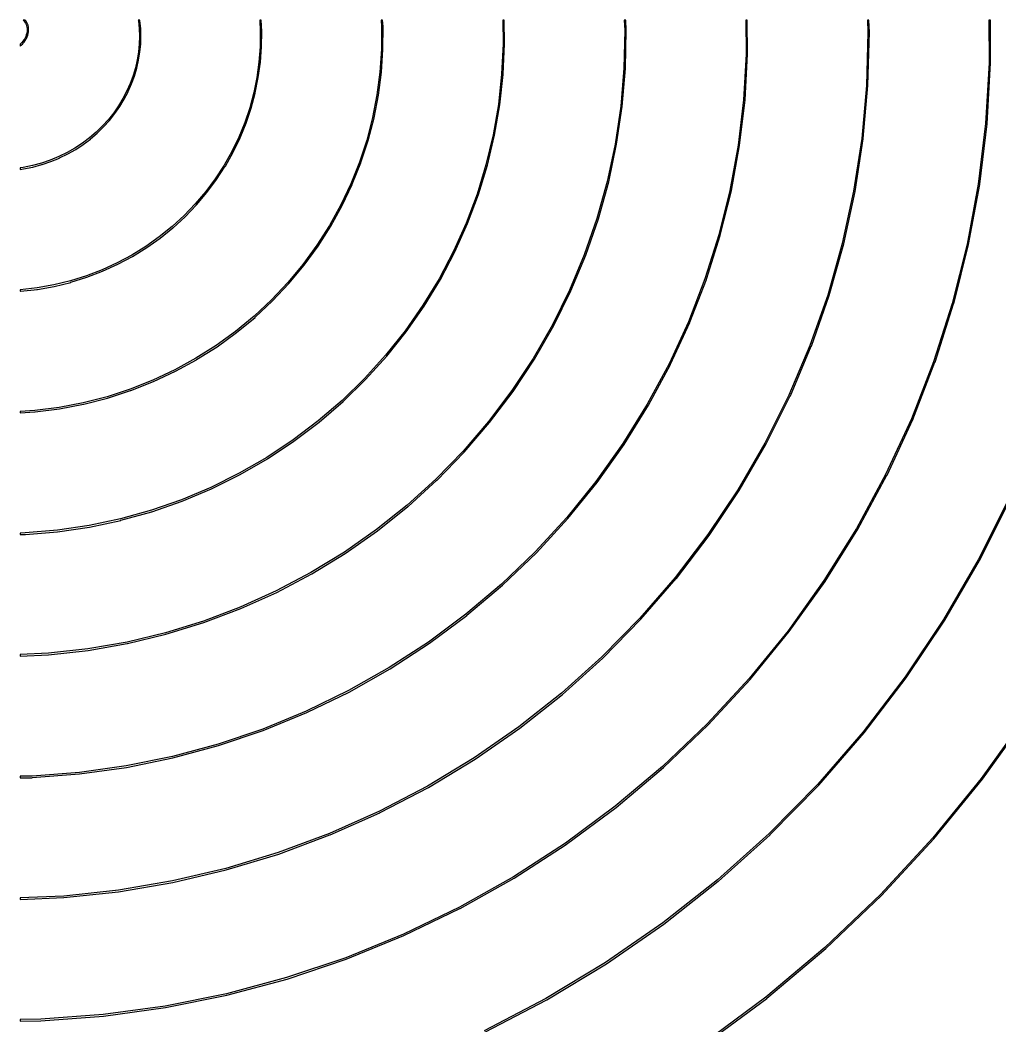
# Model space of a CAD drawing. Extents: x 1.97 to 5.91, y -5.91 to -1.97.
# Drawn here: x 3.941 to 5.21, y -5.243 to -3.941 of the extents above; entities that cross this region are included whole.
import ezdxf

# ---------------------------------------------------------------- set-up
doc = ezdxf.new("R2010")
doc.units = 0
doc.header["$MEASUREMENT"] = 0
doc.layers.add('WHITE', color=7, linetype='CONTINUOUS')

msp = doc.modelspace()

# ---------------------------------------------------------------- linework, layer by layer
at = {"layer": 'WHITE', "linetype": 'CONTINUOUS'}
for p, q in [((3.9448, -3.9409), (3.9451, -3.9412)), ((3.9476, -3.9409), (3.9448, -3.9409)), ((3.9451, -3.9412), (3.9462, -3.9423)), ((3.9462, -3.9423), (3.9472, -3.9436)), ((3.9472, -3.9436), (3.9481, -3.945)), ((3.9476, -3.941), (3.9476, -3.9409)), ((3.9477, -3.9411), (3.9476, -3.941)), ((3.9477, -3.941), (3.9477, -3.9411)), ((3.9488, -3.9424), (3.9477, -3.941)), ((3.9488, -3.9424), (3.9488, -3.9424)), ((3.9488, -3.9425), (3.9488, -3.9424)), ((3.9488, -3.9425), (3.9488, -3.9425)), ((3.9498, -3.944), (3.9488, -3.9425)), ((3.9498, -3.944), (3.9498, -3.944)), ((3.9498, -3.944), (3.9498, -3.944)), ((3.9498, -3.9441), (3.9498, -3.944)), ((3.9498, -3.9441), (3.9498, -3.9441)), ((3.9506, -3.9458), (3.9498, -3.9441)), ((4.094, -3.9409), (4.0942, -3.9418)), ((4.096, -3.9409), (4.094, -3.9409)), ((4.0942, -3.9418), (4.0951, -3.9517)), ((4.0961, -3.9415), (4.096, -3.9409)), ((4.0961, -3.9415), (4.0961, -3.9415)), ((4.0961, -3.9416), (4.0961, -3.9415)), ((4.0961, -3.9416), (4.0961, -3.9416)), ((4.0971, -3.9516), (4.0961, -3.9416)), ((4.2512, -3.9409), (4.2519, -3.9556)), ((4.2531, -3.9409), (4.2512, -3.9409)), ((4.2539, -3.9555), (4.2531, -3.9409)), ((4.4085, -3.9409), (4.4089, -3.9491)), ((4.4104, -3.9409), (4.4085, -3.9409)), ((4.4109, -3.949), (4.4104, -3.9409)), ((4.5659, -3.9409), (4.5664, -3.9716)), ((4.5678, -3.9409), (4.5659, -3.9409)), ((4.5683, -3.9715), (4.5678, -3.9409)), ((4.7232, -3.9409), (4.7238, -3.954)), ((4.7252, -3.9409), (4.7232, -3.9409)), ((4.7258, -3.954), (4.7252, -3.9409)), ((4.8807, -3.9409), (4.881, -3.9851)), ((4.8826, -3.9409), (4.8807, -3.9409)), ((4.8829, -3.9851), (4.8826, -3.9409)), ((5.0381, -3.9409), (5.0387, -3.9566)), ((5.0401, -3.9409), (5.0381, -3.9409)), ((5.0406, -3.9565), (5.0401, -3.9409)), ((5.1954, -3.9409), (5.1956, -3.9963)), ((5.1974, -3.9409), (5.1954, -3.9409)), ((5.1976, -3.9963), (5.1974, -3.9409)), ((3.9481, -3.945), (3.9488, -3.9465)), ((3.9488, -3.9465), (3.9494, -3.9482)), ((3.9494, -3.9482), (3.9498, -3.95)), ((3.9499, -3.9558), (3.9496, -3.9579)), ((3.9498, -3.95), (3.95, -3.9519)), ((3.9501, -3.9538), (3.9499, -3.9558)), ((3.95, -3.9519), (3.9501, -3.9538)), ((3.9506, -3.9458), (3.9506, -3.9458)), ((3.9506, -3.9459), (3.9506, -3.9458)), ((3.9506, -3.9459), (3.9506, -3.9459)), ((3.9513, -3.9476), (3.9506, -3.9459)), ((3.9512, -3.9476), (3.9513, -3.9476)), ((3.9513, -3.9477), (3.9512, -3.9476)), ((3.9513, -3.9477), (3.9513, -3.9477)), ((3.9513, -3.9477), (3.9513, -3.9477)), ((3.9517, -3.9496), (3.9513, -3.9477)), ((3.9515, -3.9583), (3.9519, -3.9561)), ((3.9517, -3.9496), (3.9517, -3.9496)), ((3.9517, -3.9497), (3.9517, -3.9496)), ((3.9517, -3.9497), (3.9517, -3.9497)), ((3.952, -3.9517), (3.9517, -3.9497)), ((3.9519, -3.956), (3.952, -3.9539)), ((3.9519, -3.9561), (3.9519, -3.956)), ((3.9519, -3.956), (3.9519, -3.956)), ((3.9519, -3.9561), (3.9519, -3.9561)), ((3.952, -3.9517), (3.952, -3.9517)), ((3.952, -3.9518), (3.952, -3.9517)), ((3.952, -3.9518), (3.952, -3.9518)), ((3.952, -3.9538), (3.952, -3.9518)), ((3.952, -3.9539), (3.952, -3.9538)), ((3.952, -3.9538), (3.952, -3.9538)), ((3.952, -3.9538), (3.952, -3.9538)), ((3.952, -3.9539), (3.952, -3.9539)), ((4.0951, -3.9517), (4.0955, -3.9618)), ((4.0971, -3.9516), (4.0971, -3.9516)), ((4.0971, -3.9516), (4.0971, -3.9516)), ((4.0971, -3.9516), (4.0971, -3.9516)), ((4.0974, -3.9618), (4.0971, -3.9516)), ((4.2519, -3.9556), (4.2517, -3.9754)), ((4.2537, -3.9754), (4.2539, -3.9556)), ((4.2539, -3.9555), (4.2539, -3.9555)), ((4.2539, -3.9556), (4.2539, -3.9555)), ((4.2539, -3.9556), (4.2539, -3.9556)), ((4.2539, -3.9556), (4.2539, -3.9556)), ((4.4089, -3.9491), (4.4088, -3.9787)), ((4.4108, -3.9787), (4.4109, -3.9491)), ((4.4109, -3.949), (4.4109, -3.949)), ((4.4109, -3.9491), (4.4109, -3.949)), ((4.7238, -3.954), (4.7227, -4.0033)), ((4.7247, -4.0033), (4.7258, -3.954)), ((4.7257, -3.954), (4.7258, -3.954)), ((4.7257, -3.954), (4.7258, -3.954)), ((4.7258, -3.954), (4.7257, -3.954)), ((4.7258, -3.954), (4.7257, -3.954)), ((5.0387, -3.9566), (5.0368, -4.0254)), ((5.0388, -4.0255), (5.0406, -3.9566)), ((5.0406, -3.9565), (5.0406, -3.9565)), ((5.0406, -3.9566), (5.0406, -3.9565)), ((5.0406, -3.9565), (5.0406, -3.9565)), ((5.0406, -3.9566), (5.0406, -3.9566)), ((3.943, -3.9701), (3.9411, -3.972)), ((3.9446, -3.9682), (3.943, -3.9701)), ((3.9445, -3.9714), (3.9462, -3.9694)), ((3.9461, -3.9662), (3.9446, -3.9682)), ((3.9473, -3.9642), (3.9461, -3.9662)), ((3.9462, -3.9694), (3.9477, -3.9673)), ((3.9462, -3.9694), (3.9462, -3.9694)), ((3.9462, -3.9694), (3.9462, -3.9694)), ((3.9462, -3.9694), (3.9462, -3.9694)), ((3.9483, -3.9621), (3.9473, -3.9642)), ((3.9477, -3.9672), (3.949, -3.9651)), ((3.9477, -3.9673), (3.9477, -3.9672)), ((3.9477, -3.9672), (3.9477, -3.9672)), ((3.9477, -3.9673), (3.9477, -3.9673)), ((3.949, -3.96), (3.9483, -3.9621)), ((3.9496, -3.9579), (3.949, -3.96)), ((3.949, -3.965), (3.9501, -3.9629)), ((3.949, -3.9651), (3.949, -3.965)), ((3.949, -3.965), (3.949, -3.965)), ((3.949, -3.9651), (3.949, -3.9651)), ((3.949, -3.9651), (3.949, -3.9651)), ((3.95, -3.9629), (3.9501, -3.9628)), ((3.9501, -3.9629), (3.95, -3.9629)), ((3.9501, -3.9628), (3.9509, -3.9606)), ((3.9501, -3.9628), (3.9501, -3.9628)), ((3.9509, -3.9605), (3.9515, -3.9584)), ((3.9509, -3.9606), (3.9509, -3.9605)), ((3.9509, -3.9606), (3.9509, -3.9606)), ((3.9515, -3.9584), (3.9515, -3.9583)), ((3.9515, -3.9583), (3.9515, -3.9583)), ((4.0955, -3.9618), (4.0951, -3.972)), ((4.0971, -3.9721), (4.0974, -3.9618)), ((4.0974, -3.9618), (4.0974, -3.9618)), ((4.0974, -3.9618), (4.0974, -3.9618)), ((4.0974, -3.9618), (4.0974, -3.9618)), ((4.0974, -3.9618), (4.0974, -3.9618)), ((3.9411, -3.972), (3.9409, -3.9721)), ((3.9409, -3.9721), (3.9409, -3.9747)), ((3.9409, -3.9747), (3.9424, -3.9735)), ((3.9424, -3.9735), (3.9425, -3.9734)), ((3.9424, -3.9735), (3.9424, -3.9735)), ((3.9425, -3.9734), (3.9444, -3.9715)), ((3.9444, -3.9715), (3.9445, -3.9714)), ((3.9445, -3.9714), (3.9445, -3.9714)), ((4.0941, -3.9822), (4.0925, -3.9925)), ((4.0951, -3.972), (4.0941, -3.9822)), ((4.0944, -3.9928), (4.0961, -3.9825)), ((4.0961, -3.9824), (4.0971, -3.9721)), ((4.0961, -3.9825), (4.0961, -3.9824)), ((4.0961, -3.9824), (4.0961, -3.9824)), ((4.0961, -3.9825), (4.0961, -3.9825)), ((4.0971, -3.9721), (4.0971, -3.9721)), ((4.0971, -3.9721), (4.0971, -3.9721)), ((4.0971, -3.9721), (4.0971, -3.9721)), ((4.2517, -3.9754), (4.2502, -3.9953)), ((4.2522, -3.9954), (4.2537, -3.9755)), ((4.2536, -3.9755), (4.2537, -3.9754)), ((4.2537, -3.9755), (4.2536, -3.9755)), ((4.2537, -3.9754), (4.2537, -3.9754)), ((4.4088, -3.9787), (4.4069, -4.0083)), ((4.4088, -4.0084), (4.4108, -3.9788)), ((4.4108, -3.9788), (4.4108, -3.9787)), ((4.4108, -3.9788), (4.4108, -3.9788)), ((4.5664, -3.9716), (4.5645, -4.011)), ((4.5665, -4.0111), (4.5683, -3.9716)), ((4.5683, -3.9716), (4.5683, -3.9715)), ((4.5683, -3.9716), (4.5683, -3.9716)), ((4.5683, -3.9716), (4.5683, -3.9716)), ((4.0925, -3.9925), (4.0902, -4.0027)), ((4.0921, -4.0032), (4.0944, -3.9929)), ((4.0944, -3.9929), (4.0944, -3.9928)), ((4.0944, -3.9928), (4.0944, -3.9928)), ((4.0944, -3.9929), (4.0944, -3.9929)), ((4.2502, -3.9953), (4.2475, -4.0151)), ((4.2494, -4.0154), (4.2522, -3.9955)), ((4.2522, -3.9955), (4.2522, -3.9954)), ((4.2522, -3.9954), (4.2522, -3.9954)), ((4.2522, -3.9955), (4.2522, -3.9955)), ((4.881, -3.9851), (4.8777, -4.0442)), ((4.8796, -4.0443), (4.8829, -3.9852)), ((4.8829, -3.9852), (4.8829, -3.9851)), ((4.8829, -3.9852), (4.8829, -3.9852)), ((5.1956, -3.9963), (5.191, -4.0749)), ((5.193, -4.0751), (5.1976, -3.9964)), ((5.1976, -3.9964), (5.1976, -3.9963)), ((5.1976, -3.9964), (5.1976, -3.9964)), ((4.0902, -4.0027), (4.0872, -4.0128)), ((4.089, -4.0134), (4.0921, -4.0032)), ((4.092, -4.0032), (4.0921, -4.0032)), ((4.0921, -4.0032), (4.092, -4.0032)), ((4.0921, -4.0032), (4.0921, -4.0032)), ((4.0921, -4.0032), (4.0921, -4.0032)), ((4.4069, -4.0083), (4.403, -4.0378)), ((4.405, -4.0381), (4.4088, -4.0085)), ((4.4088, -4.0085), (4.4088, -4.0084)), ((4.4088, -4.0084), (4.4088, -4.0084)), ((4.4088, -4.0085), (4.4088, -4.0085)), ((4.7227, -4.0033), (4.7186, -4.0524)), ((4.7206, -4.0526), (4.7247, -4.0034)), ((4.7247, -4.0034), (4.7247, -4.0033)), ((4.7247, -4.0033), (4.7247, -4.0033)), ((4.7247, -4.0034), (4.7247, -4.0034)), ((4.0835, -4.0229), (4.0791, -4.0327)), ((4.0872, -4.0128), (4.0835, -4.0229)), ((4.0853, -4.0236), (4.089, -4.0135)), ((4.089, -4.0135), (4.089, -4.0134)), ((4.089, -4.0134), (4.089, -4.0134)), ((4.089, -4.0135), (4.089, -4.0135)), ((4.2475, -4.0151), (4.2435, -4.0348)), ((4.2454, -4.0352), (4.2494, -4.0154)), ((4.2494, -4.0154), (4.2494, -4.0154)), ((4.2494, -4.0154), (4.2494, -4.0154)), ((4.2494, -4.0154), (4.2494, -4.0154)), ((4.5645, -4.011), (4.5602, -4.0503)), ((4.5622, -4.0506), (4.5665, -4.0112)), ((4.5665, -4.0112), (4.5665, -4.0111)), ((4.5665, -4.0111), (4.5665, -4.0111)), ((4.5665, -4.0112), (4.5665, -4.0112)), ((4.0791, -4.0327), (4.0741, -4.0424)), ((4.0758, -4.0433), (4.0809, -4.0336)), ((4.0809, -4.0335), (4.0853, -4.0236)), ((4.0809, -4.0336), (4.0809, -4.0335)), ((4.0809, -4.0335), (4.0809, -4.0335)), ((4.0809, -4.0336), (4.0809, -4.0336)), ((4.0853, -4.0236), (4.0853, -4.0236)), ((4.0853, -4.0236), (4.0853, -4.0236)), ((4.0853, -4.0236), (4.0853, -4.0236)), ((4.2435, -4.0348), (4.2383, -4.0543)), ((4.2401, -4.0549), (4.2454, -4.0353)), ((4.2454, -4.0353), (4.2454, -4.0352)), ((4.2454, -4.0352), (4.2454, -4.0352)), ((5.0368, -4.0254), (5.0307, -4.0942)), ((5.0327, -4.0944), (5.0388, -4.0256)), ((5.0388, -4.0256), (5.0388, -4.0255)), ((5.0388, -4.0255), (5.0388, -4.0255)), ((5.0388, -4.0256), (5.0388, -4.0256)), ((4.0741, -4.0424), (4.0685, -4.0517)), ((4.0701, -4.0528), (4.0758, -4.0433)), ((4.0758, -4.0433), (4.0758, -4.0433)), ((4.0758, -4.0433), (4.0758, -4.0433)), ((4.0758, -4.0433), (4.0758, -4.0433)), ((4.0758, -4.0433), (4.0758, -4.0433)), ((4.403, -4.0378), (4.3973, -4.0672)), ((4.3992, -4.0676), (4.405, -4.0382)), ((4.405, -4.0382), (4.405, -4.0381)), ((4.405, -4.0381), (4.405, -4.0381)), ((4.405, -4.0382), (4.405, -4.0382)), ((4.8777, -4.0442), (4.8707, -4.103)), ((4.8726, -4.1032), (4.8796, -4.0444)), ((4.8796, -4.0444), (4.8796, -4.0443)), ((4.8796, -4.0443), (4.8796, -4.0443)), ((4.8796, -4.0444), (4.8796, -4.0444)), ((4.0621, -4.0608), (4.0552, -4.0696)), ((4.0567, -4.0708), (4.0637, -4.062)), ((4.0685, -4.0517), (4.0621, -4.0608)), ((4.0637, -4.062), (4.0701, -4.0528)), ((4.0637, -4.062), (4.0637, -4.062)), ((4.0637, -4.062), (4.0637, -4.062)), ((4.0637, -4.062), (4.0637, -4.062)), ((4.0701, -4.0528), (4.0701, -4.0528)), ((4.0701, -4.0528), (4.0701, -4.0528)), ((4.0701, -4.0528), (4.0701, -4.0528)), ((4.2383, -4.0543), (4.2318, -4.0736)), ((4.2336, -4.0742), (4.2401, -4.0549)), ((4.2401, -4.0549), (4.2401, -4.0549)), ((4.2401, -4.0549), (4.2401, -4.0549)), ((4.5602, -4.0503), (4.5535, -4.0894)), ((4.5554, -4.0898), (4.5622, -4.0506)), ((4.5622, -4.0506), (4.5622, -4.0506)), ((4.5622, -4.0506), (4.5622, -4.0506)), ((4.5622, -4.0506), (4.5622, -4.0506)), ((4.7186, -4.0524), (4.7114, -4.1014)), ((4.7134, -4.1017), (4.7206, -4.0527)), ((4.7206, -4.0527), (4.7206, -4.0526)), ((4.7206, -4.0526), (4.7206, -4.0526)), ((4.7206, -4.0527), (4.7206, -4.0527)), ((4.0552, -4.0696), (4.0477, -4.0779)), ((4.0491, -4.0793), (4.0567, -4.0709)), ((4.0567, -4.0709), (4.0567, -4.0708)), ((4.0567, -4.0708), (4.0567, -4.0708)), ((4.0567, -4.0709), (4.0567, -4.0709)), ((4.2318, -4.0736), (4.224, -4.0925)), ((4.2258, -4.0932), (4.2336, -4.0743)), ((4.2336, -4.0743), (4.2336, -4.0742)), ((4.2336, -4.0742), (4.2336, -4.0742)), ((4.2336, -4.0743), (4.2336, -4.0743)), ((4.3973, -4.0672), (4.3898, -4.0962)), ((4.3917, -4.0967), (4.3992, -4.0676)), ((4.3992, -4.0676), (4.3992, -4.0676)), ((4.3992, -4.0676), (4.3992, -4.0676)), ((5.191, -4.0749), (5.1815, -4.1533)), ((4.0395, -4.0858), (4.0309, -4.0933)), ((4.0321, -4.0948), (4.0408, -4.0873)), ((4.0477, -4.0779), (4.0395, -4.0858)), ((4.0408, -4.0873), (4.0409, -4.0873)), ((4.0408, -4.0873), (4.0408, -4.0873)), ((4.0409, -4.0873), (4.0491, -4.0793)), ((4.0409, -4.0873), (4.0409, -4.0873)), ((4.0491, -4.0793), (4.0491, -4.0793)), ((4.0491, -4.0793), (4.0491, -4.0793)), ((5.1835, -4.1535), (5.193, -4.0751)), ((5.193, -4.0751), (5.193, -4.0751)), ((5.193, -4.0751), (5.193, -4.0751)), ((5.193, -4.0751), (5.193, -4.0751)), ((4.0216, -4.1002), (4.0119, -4.1066)), ((4.0309, -4.0933), (4.0216, -4.1002)), ((4.0228, -4.1018), (4.0321, -4.0949)), ((4.0321, -4.0948), (4.0321, -4.0948)), ((4.0321, -4.0949), (4.0321, -4.0948)), ((4.0321, -4.0948), (4.0321, -4.0948)), ((4.224, -4.0925), (4.2151, -4.1109)), ((4.2168, -4.1118), (4.2258, -4.0933)), ((4.2258, -4.0933), (4.2258, -4.0932)), ((4.2258, -4.0932), (4.2258, -4.0932)), ((4.2258, -4.0933), (4.2258, -4.0933)), ((4.3898, -4.0962), (4.3804, -4.1248)), ((4.3822, -4.1254), (4.3917, -4.0968)), ((4.3916, -4.0968), (4.3917, -4.0967)), ((4.3917, -4.0968), (4.3916, -4.0968)), ((4.5535, -4.0894), (4.5442, -4.1281)), ((4.5461, -4.1285), (4.5554, -4.0898)), ((4.5554, -4.0898), (4.5554, -4.0898)), ((4.5554, -4.0898), (4.5554, -4.0898)), ((4.5554, -4.0898), (4.5554, -4.0898)), ((5.0307, -4.0942), (5.0203, -4.1625)), ((5.0222, -4.1628), (5.0327, -4.0945)), ((5.0327, -4.0945), (5.0327, -4.0944)), ((5.0327, -4.0944), (5.0327, -4.0944)), ((5.0327, -4.0945), (5.0327, -4.0945)), ((4.0017, -4.1125), (3.9911, -4.1177)), ((4.0119, -4.1066), (4.0017, -4.1125)), ((4.0027, -4.1142), (4.0129, -4.1083)), ((4.0129, -4.1083), (4.013, -4.1083)), ((4.013, -4.1083), (4.0227, -4.1019)), ((4.013, -4.1083), (4.013, -4.1083)), ((4.0227, -4.1019), (4.0228, -4.1018)), ((4.0227, -4.1019), (4.0227, -4.1019)), ((4.0228, -4.1018), (4.0228, -4.1018)), ((4.2151, -4.1109), (4.205, -4.1289)), ((4.2067, -4.1298), (4.2168, -4.1119)), ((4.2168, -4.1119), (4.2168, -4.1118)), ((4.2168, -4.1119), (4.2168, -4.1119)), ((4.2168, -4.1118), (4.2168, -4.1118)), ((4.7114, -4.1014), (4.7011, -4.1498)), ((4.7031, -4.1503), (4.7134, -4.1017)), ((4.7133, -4.1017), (4.7134, -4.1017)), ((4.7134, -4.1017), (4.7133, -4.1017)), ((4.7134, -4.1017), (4.7134, -4.1017)), ((4.8707, -4.103), (4.86, -4.1613)), ((4.8619, -4.1617), (4.8726, -4.1033)), ((4.8726, -4.1033), (4.8726, -4.1032)), ((4.8726, -4.1032), (4.8726, -4.1032)), ((4.8726, -4.1033), (4.8726, -4.1033)), ((3.9686, -4.1261), (3.9569, -4.1292)), ((3.98, -4.1222), (3.9686, -4.1261)), ((3.9693, -4.128), (3.9807, -4.1241)), ((3.9911, -4.1177), (3.98, -4.1222)), ((3.9807, -4.1241), (3.9808, -4.124)), ((3.9807, -4.1241), (3.9807, -4.1241)), ((3.9808, -4.124), (3.9919, -4.1195)), ((3.9808, -4.124), (3.9808, -4.124)), ((3.9918, -4.1195), (3.9919, -4.1194)), ((3.9919, -4.1195), (3.9918, -4.1195)), ((3.9919, -4.1194), (4.0026, -4.1142)), ((3.9919, -4.1194), (3.9919, -4.1194)), ((4.0026, -4.1142), (4.0027, -4.1142)), ((4.0026, -4.1142), (4.0026, -4.1142)), ((4.3804, -4.1248), (4.3692, -4.1528)), ((4.371, -4.1535), (4.3822, -4.1255)), ((4.3822, -4.1255), (4.3822, -4.1254)), ((4.3822, -4.1254), (4.3822, -4.1254)), ((4.3822, -4.1255), (4.3822, -4.1255)), ((3.945, -4.1317), (3.9409, -4.1322)), ((3.9409, -4.1322), (3.9409, -4.1342)), ((3.9409, -4.1342), (3.9453, -4.1336)), ((3.9569, -4.1292), (3.945, -4.1317)), ((3.9453, -4.1336), (3.9574, -4.1312)), ((3.9453, -4.1336), (3.9453, -4.1336)), ((3.9453, -4.1336), (3.9453, -4.1336)), ((3.9453, -4.1336), (3.9453, -4.1336)), ((3.9574, -4.1312), (3.9692, -4.128)), ((3.9574, -4.1312), (3.9574, -4.1312)), ((3.9574, -4.1312), (3.9574, -4.1312)), ((3.9692, -4.128), (3.9693, -4.1279)), ((3.9693, -4.1279), (3.9693, -4.128)), ((4.205, -4.1289), (4.1937, -4.1462)), ((4.1953, -4.1473), (4.2066, -4.1299)), ((4.2066, -4.1299), (4.2067, -4.1299)), ((4.2066, -4.1299), (4.2066, -4.1299)), ((4.2067, -4.1299), (4.2067, -4.1298)), ((4.2067, -4.1298), (4.2067, -4.1298)), ((4.5442, -4.1281), (4.5326, -4.1662)), ((4.5345, -4.1668), (4.5461, -4.1286)), ((4.5461, -4.1286), (4.5461, -4.1285)), ((4.5461, -4.1285), (4.5461, -4.1285)), ((4.5461, -4.1286), (4.5461, -4.1286)), ((4.5461, -4.1286), (4.5461, -4.1286)), ((4.1937, -4.1462), (4.1813, -4.1629)), ((4.1828, -4.1641), (4.1953, -4.1474)), ((4.1953, -4.1473), (4.1953, -4.1473)), ((4.1953, -4.1474), (4.1953, -4.1473)), ((4.1953, -4.1473), (4.1953, -4.1473)), ((4.3692, -4.1528), (4.3562, -4.1801)), ((4.7011, -4.1498), (4.6878, -4.1977)), ((4.6897, -4.1982), (4.7031, -4.1503)), ((4.7031, -4.1503), (4.7031, -4.1503)), ((4.7031, -4.1503), (4.7031, -4.1503)), ((4.7031, -4.1503), (4.7031, -4.1503)), ((4.7031, -4.1503), (4.7031, -4.1503)), ((4.1813, -4.1629), (4.1677, -4.1788)), ((4.1692, -4.1801), (4.1828, -4.1641)), ((4.1828, -4.1641), (4.1828, -4.1641)), ((4.1828, -4.1641), (4.1828, -4.1641)), ((4.1828, -4.1641), (4.1828, -4.1641)), ((4.358, -4.181), (4.371, -4.1536)), ((4.371, -4.1536), (4.371, -4.1535)), ((4.371, -4.1535), (4.371, -4.1535)), ((4.371, -4.1536), (4.371, -4.1536)), ((4.5326, -4.1662), (4.5185, -4.2036)), ((4.86, -4.1613), (4.8457, -4.219)), ((4.8476, -4.2195), (4.8619, -4.1618)), ((4.8619, -4.1618), (4.8619, -4.1617)), ((4.8619, -4.1617), (4.8619, -4.1617)), ((4.8619, -4.1618), (4.8619, -4.1618)), ((5.0203, -4.1625), (5.0056, -4.2302)), ((5.0075, -4.2306), (5.0222, -4.1629)), ((5.0222, -4.1629), (5.0222, -4.1628)), ((5.0222, -4.1628), (5.0222, -4.1628)), ((5.0222, -4.1629), (5.0222, -4.1629)), ((5.1815, -4.1533), (5.1671, -4.2309)), ((5.169, -4.2313), (5.1835, -4.1536)), ((5.1835, -4.1536), (5.1835, -4.1535)), ((5.1835, -4.1535), (5.1835, -4.1535)), ((5.1835, -4.1536), (5.1835, -4.1536)), ((4.1677, -4.1788), (4.1532, -4.194)), ((4.5204, -4.2043), (4.5344, -4.1668)), ((4.5344, -4.1668), (4.5344, -4.1668)), ((4.5344, -4.1668), (4.5344, -4.1668)), ((4.5344, -4.1668), (4.5345, -4.1668)), ((4.1546, -4.1954), (4.1692, -4.1802)), ((4.1692, -4.1802), (4.1692, -4.1801)), ((4.1692, -4.1801), (4.1692, -4.1801)), ((4.1692, -4.1802), (4.1692, -4.1802)), ((4.3562, -4.1801), (4.3415, -4.2067)), ((4.3432, -4.2077), (4.358, -4.1811)), ((4.358, -4.1811), (4.358, -4.181)), ((4.358, -4.181), (4.358, -4.181)), ((4.358, -4.1811), (4.358, -4.1811)), ((4.1532, -4.194), (4.1377, -4.2082)), ((4.139, -4.2097), (4.1546, -4.1954)), ((4.1546, -4.1954), (4.1546, -4.1954)), ((4.1546, -4.1954), (4.1546, -4.1954)), ((4.1546, -4.1954), (4.1546, -4.1954)), ((4.1546, -4.1954), (4.1546, -4.1954)), ((4.5185, -4.2036), (4.5021, -4.2401)), ((4.5039, -4.241), (4.5203, -4.2044)), ((4.5203, -4.2044), (4.5204, -4.2043)), ((4.5203, -4.2044), (4.5203, -4.2044)), ((4.5204, -4.2043), (4.5204, -4.2043)), ((4.6878, -4.1977), (4.6715, -4.2446)), ((4.6734, -4.2453), (4.6897, -4.1983)), ((4.6897, -4.1983), (4.6897, -4.1982)), ((4.6897, -4.1982), (4.6897, -4.1982)), ((4.6897, -4.1983), (4.6897, -4.1983)), ((4.1377, -4.2082), (4.1212, -4.2216)), ((4.1224, -4.2231), (4.1389, -4.2097)), ((4.1389, -4.2097), (4.139, -4.2097)), ((4.1389, -4.2097), (4.1389, -4.2097)), ((4.139, -4.2097), (4.139, -4.2097)), ((4.3415, -4.2067), (4.3251, -4.2324)), ((4.3268, -4.2335), (4.3432, -4.2078)), ((4.3432, -4.2078), (4.3432, -4.2077)), ((4.3432, -4.2077), (4.3432, -4.2077)), ((4.3432, -4.2077), (4.3432, -4.2077)), ((4.3432, -4.2078), (4.3432, -4.2078)), ((4.1212, -4.2216), (4.1038, -4.2339)), ((4.1049, -4.2355), (4.1223, -4.2231)), ((4.1223, -4.2231), (4.1224, -4.2231)), ((4.1223, -4.2231), (4.1223, -4.2231)), ((4.1224, -4.2231), (4.1224, -4.2231)), ((4.8457, -4.219), (4.8278, -4.2758)), ((4.8296, -4.2764), (4.8476, -4.2196)), ((4.8476, -4.2196), (4.8476, -4.2195)), ((4.8476, -4.2195), (4.8476, -4.2195)), ((4.8476, -4.2195), (4.8476, -4.2195)), ((4.8476, -4.2196), (4.8476, -4.2196)), ((5.0056, -4.2302), (4.9867, -4.2968)), ((4.9886, -4.2974), (5.0075, -4.2307)), ((5.0075, -4.2307), (5.0075, -4.2306)), ((5.0075, -4.2306), (5.0075, -4.2306)), ((5.0075, -4.2306), (5.0075, -4.2306)), ((5.0075, -4.2307), (5.0075, -4.2307)), ((5.1671, -4.2309), (5.1479, -4.3077)), ((4.1038, -4.2339), (4.0856, -4.2451)), ((4.0866, -4.2468), (4.1049, -4.2355)), ((4.1049, -4.2355), (4.1049, -4.2355)), ((4.1049, -4.2355), (4.1049, -4.2355)), ((4.1049, -4.2355), (4.1049, -4.2355)), ((4.3251, -4.2324), (4.3071, -4.2571)), ((4.3087, -4.2583), (4.3268, -4.2335)), ((4.3267, -4.2335), (4.3268, -4.2335)), ((4.3268, -4.2335), (4.3267, -4.2335)), ((4.3268, -4.2335), (4.3268, -4.2335)), ((4.5021, -4.2401), (4.4834, -4.2757)), ((4.4851, -4.2766), (4.5039, -4.241)), ((4.5039, -4.241), (4.5039, -4.241)), ((4.5039, -4.241), (4.5039, -4.241)), ((4.5039, -4.241), (4.5039, -4.241)), ((5.1498, -4.3082), (5.169, -4.2314)), ((5.169, -4.2314), (5.169, -4.2313)), ((5.169, -4.2313), (5.169, -4.2313)), ((5.169, -4.2314), (5.169, -4.2314)), ((4.0667, -4.2552), (4.0471, -4.2642)), ((4.0478, -4.266), (4.0675, -4.257)), ((4.0856, -4.2451), (4.0667, -4.2552)), ((4.0675, -4.257), (4.0676, -4.257)), ((4.0675, -4.257), (4.0675, -4.257)), ((4.0676, -4.257), (4.0866, -4.2468)), ((4.0676, -4.257), (4.0676, -4.257)), ((4.0866, -4.2468), (4.0866, -4.2468)), ((4.0866, -4.2468), (4.0866, -4.2468)), ((4.0866, -4.2468), (4.0866, -4.2468)), ((4.0866, -4.2468), (4.0866, -4.2468)), ((4.3071, -4.2571), (4.2875, -4.2807)), ((4.6715, -4.2446), (4.6523, -4.2906)), ((4.6541, -4.2914), (4.6734, -4.2454)), ((4.6734, -4.2454), (4.6734, -4.2453)), ((4.6734, -4.2453), (4.6734, -4.2453)), ((4.6734, -4.2454), (4.6734, -4.2454)), ((4.0471, -4.2642), (4.0268, -4.272)), ((4.0275, -4.2738), (4.0478, -4.266)), ((4.0478, -4.266), (4.0478, -4.266)), ((4.0478, -4.266), (4.0478, -4.266)), ((4.0478, -4.266), (4.0478, -4.266)), ((4.289, -4.282), (4.3087, -4.2583)), ((4.3086, -4.2583), (4.3087, -4.2583)), ((4.3087, -4.2583), (4.3086, -4.2583)), ((4.3087, -4.2583), (4.3087, -4.2583)), ((4.006, -4.2784), (3.9848, -4.2836)), ((3.9852, -4.2856), (4.0065, -4.2804)), ((4.0268, -4.272), (4.006, -4.2784)), ((4.0065, -4.2803), (4.0065, -4.2803)), ((4.0065, -4.2804), (4.0065, -4.2803)), ((4.0065, -4.2803), (4.0066, -4.2803)), ((4.0066, -4.2803), (4.0274, -4.2738)), ((4.0066, -4.2803), (4.0066, -4.2803)), ((4.0274, -4.2738), (4.0275, -4.2738)), ((4.0274, -4.2738), (4.0274, -4.2738)), ((4.0275, -4.2738), (4.0275, -4.2738)), ((4.2875, -4.2807), (4.2664, -4.3031)), ((4.2678, -4.3044), (4.289, -4.282)), ((4.289, -4.282), (4.289, -4.282)), ((4.289, -4.282), (4.289, -4.282)), ((4.289, -4.282), (4.289, -4.282)), ((4.4834, -4.2757), (4.4625, -4.31)), ((4.4641, -4.3111), (4.4851, -4.2767)), ((4.4851, -4.2767), (4.4851, -4.2766)), ((4.4851, -4.2766), (4.4851, -4.2766)), ((4.4851, -4.2766), (4.4851, -4.2766)), ((4.4851, -4.2767), (4.4851, -4.2767)), ((4.8278, -4.2758), (4.8063, -4.3314)), ((4.8081, -4.3321), (4.8296, -4.2765)), ((4.8296, -4.2765), (4.8296, -4.2764)), ((4.8296, -4.2764), (4.8296, -4.2764)), ((4.8296, -4.2765), (4.8296, -4.2765)), ((3.9409, -4.29), (3.9409, -4.292)), ((3.9412, -4.29), (3.9409, -4.29)), ((3.9409, -4.292), (3.9414, -4.292)), ((3.9631, -4.2875), (3.9412, -4.29)), ((3.9414, -4.292), (3.9634, -4.2895)), ((3.9414, -4.292), (3.9414, -4.292)), ((3.9414, -4.292), (3.9414, -4.292)), ((3.9414, -4.292), (3.9414, -4.292)), ((3.9848, -4.2836), (3.9631, -4.2875)), ((3.9634, -4.2895), (3.9635, -4.2894)), ((3.9634, -4.2895), (3.9634, -4.2895)), ((3.9635, -4.2895), (3.9852, -4.2856)), ((3.9635, -4.2894), (3.9635, -4.2895)), ((3.9852, -4.2856), (3.9852, -4.2856)), ((3.9852, -4.2856), (3.9852, -4.2856)), ((3.9852, -4.2856), (3.9852, -4.2856)), ((4.6523, -4.2906), (4.6302, -4.3354)), ((4.6319, -4.3363), (4.6541, -4.2915)), ((4.6541, -4.2915), (4.6541, -4.2914)), ((4.6541, -4.2914), (4.6541, -4.2914)), ((4.6541, -4.2915), (4.6541, -4.2915)), ((4.2664, -4.3031), (4.2439, -4.3242)), ((4.2452, -4.3256), (4.2678, -4.3045)), ((4.2678, -4.3045), (4.2678, -4.3044)), ((4.2678, -4.3044), (4.2678, -4.3044)), ((4.2678, -4.3045), (4.2678, -4.3045)), ((4.2678, -4.3045), (4.2678, -4.3045)), ((4.9867, -4.2968), (4.9636, -4.3623)), ((4.9655, -4.363), (4.9886, -4.2975)), ((4.9886, -4.2975), (4.9886, -4.2974)), ((4.9886, -4.2974), (4.9886, -4.2974)), ((4.9886, -4.2975), (4.9886, -4.2975)), ((5.1479, -4.3077), (5.1238, -4.3831)), ((5.1257, -4.3837), (5.1497, -4.3082)), ((5.1497, -4.3082), (5.1497, -4.3082)), ((5.1497, -4.3082), (5.1497, -4.3082)), ((5.1497, -4.3082), (5.1498, -4.3082)), ((5.1498, -4.3082), (5.1498, -4.3082)), ((4.4625, -4.31), (4.4394, -4.3431)), ((4.441, -4.3443), (4.4641, -4.3111)), ((4.4641, -4.3111), (4.4641, -4.3111)), ((4.4641, -4.3111), (4.4641, -4.3111)), ((4.4641, -4.3111), (4.4641, -4.3111)), ((4.2439, -4.3242), (4.22, -4.3439)), ((4.2212, -4.3454), (4.2452, -4.3257)), ((4.2452, -4.3257), (4.2452, -4.3256)), ((4.2452, -4.3256), (4.2452, -4.3256)), ((4.2452, -4.3257), (4.2452, -4.3257)), ((4.6302, -4.3354), (4.6052, -4.3788)), ((4.8063, -4.3314), (4.7813, -4.3857)), ((4.7831, -4.3865), (4.8081, -4.3322)), ((4.8081, -4.3322), (4.8081, -4.3321)), ((4.8081, -4.3321), (4.8081, -4.3321)), ((4.8081, -4.3322), (4.8081, -4.3322)), ((4.22, -4.3439), (4.1948, -4.3621)), ((4.196, -4.3637), (4.2212, -4.3454)), ((4.2212, -4.3454), (4.2212, -4.3454)), ((4.2212, -4.3454), (4.2212, -4.3454)), ((4.2212, -4.3454), (4.2212, -4.3454)), ((4.4394, -4.3431), (4.4142, -4.3747)), ((4.4157, -4.376), (4.4409, -4.3443)), ((4.4409, -4.3443), (4.441, -4.3443)), ((4.4409, -4.3443), (4.4409, -4.3443)), ((4.441, -4.3443), (4.441, -4.3443)), ((4.6069, -4.3798), (4.6319, -4.3363)), ((4.6319, -4.3363), (4.6319, -4.3363)), ((4.6319, -4.3363), (4.6319, -4.3363)), ((4.1948, -4.3621), (4.1685, -4.3787)), ((4.1695, -4.3804), (4.1959, -4.3637)), ((4.1959, -4.3637), (4.196, -4.3637)), ((4.1959, -4.3637), (4.1959, -4.3637)), ((4.196, -4.3637), (4.196, -4.3637)), ((4.9636, -4.3623), (4.9365, -4.4263)), ((4.9383, -4.4271), (4.9654, -4.363)), ((4.9654, -4.363), (4.9655, -4.363)), ((4.9654, -4.363), (4.9654, -4.363)), ((4.9655, -4.363), (4.9655, -4.363)), ((4.1685, -4.3787), (4.1411, -4.3938)), ((4.142, -4.3955), (4.1695, -4.3805)), ((4.1695, -4.3804), (4.1695, -4.3804)), ((4.1695, -4.3805), (4.1695, -4.3804)), ((4.1695, -4.3804), (4.1695, -4.3804)), ((4.1695, -4.3804), (4.1695, -4.3804)), ((4.4142, -4.3747), (4.387, -4.4048)), ((4.3884, -4.4062), (4.4157, -4.376)), ((4.4157, -4.376), (4.4157, -4.376)), ((4.4157, -4.376), (4.4157, -4.376)), ((4.4157, -4.376), (4.4157, -4.376)), ((4.6052, -4.3788), (4.5776, -4.4206)), ((4.5792, -4.4217), (4.6069, -4.3798)), ((4.6069, -4.3798), (4.6069, -4.3798)), ((4.6069, -4.3798), (4.6069, -4.3798)), ((4.7813, -4.3857), (4.753, -4.4383)), ((4.7547, -4.4393), (4.7831, -4.3866)), ((4.7831, -4.3866), (4.7831, -4.3865)), ((4.7831, -4.3865), (4.7831, -4.3865)), ((4.7831, -4.3866), (4.7831, -4.3866)), ((5.1238, -4.3831), (5.0951, -4.457)), ((5.0969, -4.4578), (5.1256, -4.3838)), ((5.1256, -4.3838), (5.1257, -4.3837)), ((5.1256, -4.3838), (5.1256, -4.3838)), ((5.1257, -4.3837), (5.1257, -4.3837)), ((4.1411, -4.3938), (4.1127, -4.4071)), ((4.1135, -4.4089), (4.142, -4.3955)), ((4.142, -4.3955), (4.142, -4.3955)), ((4.142, -4.3955), (4.142, -4.3955)), ((4.142, -4.3955), (4.142, -4.3955)), ((4.1127, -4.4071), (4.0835, -4.4186)), ((4.0842, -4.4205), (4.1135, -4.4089)), ((4.1135, -4.4089), (4.1135, -4.4089)), ((4.1135, -4.4089), (4.1135, -4.4089)), ((4.1135, -4.4089), (4.1135, -4.4089)), ((4.387, -4.4048), (4.3579, -4.4332)), ((4.3593, -4.4346), (4.3884, -4.4062)), ((4.3884, -4.4062), (4.3884, -4.4062)), ((4.3884, -4.4062), (4.3884, -4.4062)), ((4.3884, -4.4062), (4.3884, -4.4062)), ((4.0835, -4.4186), (4.0535, -4.4284)), ((4.0541, -4.4303), (4.0841, -4.4205)), ((4.0841, -4.4205), (4.0842, -4.4205)), ((4.0841, -4.4205), (4.0841, -4.4205)), ((4.0842, -4.4205), (4.0842, -4.4205)), ((4.5776, -4.4206), (4.5473, -4.4607)), ((4.5489, -4.4619), (4.5792, -4.4217)), ((4.5792, -4.4217), (4.5792, -4.4217)), ((4.5792, -4.4217), (4.5792, -4.4217)), ((4.5792, -4.4217), (4.5792, -4.4217)), ((4.9365, -4.4263), (4.9053, -4.4885)), ((4.0228, -4.4362), (3.9917, -4.4422)), ((3.992, -4.4441), (4.0232, -4.4382)), ((4.0535, -4.4284), (4.0228, -4.4362)), ((4.0232, -4.4382), (4.0233, -4.4382)), ((4.0232, -4.4382), (4.0232, -4.4382)), ((4.0233, -4.4382), (4.054, -4.4303)), ((4.0233, -4.4382), (4.0233, -4.4382)), ((4.054, -4.4303), (4.054, -4.4303)), ((4.054, -4.4303), (4.054, -4.4303)), ((4.054, -4.4303), (4.0541, -4.4303)), ((4.0541, -4.4303), (4.0541, -4.4303)), ((4.3579, -4.4332), (4.327, -4.4598)), ((4.3283, -4.4613), (4.3592, -4.4347)), ((4.3592, -4.4347), (4.3593, -4.4346)), ((4.3592, -4.4347), (4.3592, -4.4347)), ((4.3593, -4.4346), (4.3593, -4.4346)), ((4.753, -4.4383), (4.7214, -4.4892)), ((4.723, -4.4903), (4.7547, -4.4394)), ((4.7547, -4.4394), (4.7547, -4.4393)), ((4.7547, -4.4393), (4.7547, -4.4393)), ((4.7547, -4.4393), (4.7547, -4.4393)), ((4.7547, -4.4394), (4.7547, -4.4394)), ((4.9071, -4.4894), (4.9382, -4.4271)), ((4.9382, -4.4271), (4.9383, -4.4271)), ((4.9382, -4.4271), (4.9382, -4.4271)), ((4.9383, -4.4271), (4.9383, -4.4271)), ((3.9601, -4.4462), (3.9409, -4.4474)), ((3.9409, -4.4474), (3.9409, -4.4494)), ((3.9409, -4.4494), (3.9602, -4.4481)), ((3.9917, -4.4422), (3.9601, -4.4462)), ((3.9602, -4.4481), (3.9603, -4.4481)), ((3.9602, -4.4481), (3.9602, -4.4481)), ((3.9603, -4.4481), (3.9919, -4.4441)), ((3.9603, -4.4481), (3.9603, -4.4481)), ((3.9919, -4.4441), (3.992, -4.4441)), ((3.9919, -4.4441), (3.9919, -4.4441)), ((3.992, -4.4441), (3.992, -4.4441)), ((4.327, -4.4598), (4.2945, -4.4844)), ((4.2956, -4.486), (4.3282, -4.4613)), ((4.3282, -4.4613), (4.3283, -4.4613)), ((4.3282, -4.4613), (4.3282, -4.4613)), ((4.3283, -4.4613), (4.3283, -4.4613)), ((4.5473, -4.4607), (4.5146, -4.4989)), ((4.516, -4.5002), (4.5488, -4.4619)), ((4.5488, -4.4619), (4.5489, -4.4619)), ((4.5488, -4.4619), (4.5488, -4.4619)), ((4.5489, -4.4619), (4.5489, -4.4619)), ((5.0951, -4.457), (5.0617, -4.5291)), ((5.0635, -4.5299), (5.0969, -4.4578)), ((5.0968, -4.4578), (5.0969, -4.4577)), ((5.0969, -4.4578), (5.0968, -4.4578)), ((5.0969, -4.4577), (5.0969, -4.4578)), ((4.2945, -4.4844), (4.2604, -4.5071)), ((4.2614, -4.5087), (4.2956, -4.4861)), ((4.2956, -4.4861), (4.2956, -4.486)), ((4.2956, -4.486), (4.2956, -4.486)), ((4.2956, -4.4861), (4.2956, -4.4861)), ((4.7214, -4.4892), (4.6866, -4.5381)), ((4.6882, -4.5393), (4.723, -4.4904)), ((4.723, -4.4903), (4.723, -4.4903)), ((4.723, -4.4904), (4.723, -4.4903)), ((4.723, -4.4903), (4.723, -4.4903)), ((4.9053, -4.4885), (4.8703, -4.5488)), ((4.872, -4.5498), (4.907, -4.4895)), ((4.907, -4.4895), (4.9071, -4.4894)), ((4.9071, -4.4894), (4.9071, -4.4894)), ((4.5146, -4.4989), (4.4794, -4.535)), ((4.4808, -4.5364), (4.516, -4.5002)), ((4.516, -4.5002), (4.516, -4.5002)), ((4.516, -4.5002), (4.516, -4.5002)), ((4.2604, -4.5071), (4.2248, -4.5276)), ((4.2258, -4.5293), (4.2614, -4.5088)), ((4.2614, -4.5088), (4.2614, -4.5087)), ((4.2614, -4.5087), (4.2614, -4.5087)), ((4.2248, -4.5276), (4.188, -4.5458)), ((4.1888, -4.5476), (4.2257, -4.5293)), ((4.2257, -4.5293), (4.2258, -4.5293)), ((4.2257, -4.5293), (4.2257, -4.5293)), ((5.0617, -4.5291), (5.0239, -4.599)), ((5.0256, -4.5999), (5.0634, -4.53)), ((5.0634, -4.53), (5.0635, -4.5299)), ((5.0634, -4.53), (5.0634, -4.53)), ((5.0635, -4.5299), (5.0635, -4.5299)), ((4.4794, -4.535), (4.442, -4.5689)), ((4.4433, -4.5704), (4.4807, -4.5364)), ((4.4807, -4.5364), (4.4808, -4.5364)), ((4.4807, -4.5364), (4.4807, -4.5364)), ((4.4808, -4.5364), (4.4808, -4.5364)), ((4.4808, -4.5364), (4.4808, -4.5364)), ((4.6866, -4.5381), (4.6487, -4.5848)), ((4.6502, -4.5861), (4.6881, -4.5393)), ((4.6881, -4.5393), (4.6882, -4.5393)), ((4.6881, -4.5393), (4.6881, -4.5393)), ((4.6882, -4.5393), (4.6882, -4.5393)), ((4.188, -4.5458), (4.1499, -4.5618)), ((4.1507, -4.5636), (4.1887, -4.5476)), ((4.1887, -4.5476), (4.1888, -4.5476)), ((4.1887, -4.5476), (4.1887, -4.5476)), ((4.1888, -4.5476), (4.1888, -4.5476)), ((4.8703, -4.5488), (4.8315, -4.6068)), ((4.8331, -4.6079), (4.8719, -4.5499)), ((4.8719, -4.5498), (4.872, -4.5498)), ((4.8719, -4.5499), (4.8719, -4.5498)), ((4.1499, -4.5618), (4.1109, -4.5754)), ((4.1115, -4.5773), (4.1506, -4.5636)), ((4.1506, -4.5636), (4.1507, -4.5636)), ((4.1506, -4.5636), (4.1506, -4.5636)), ((4.1507, -4.5636), (4.1507, -4.5636)), ((4.442, -4.5689), (4.4024, -4.6005)), ((5.2217, -4.5597), (5.1816, -4.6395)), ((5.1834, -4.6404), (5.2235, -4.5606)), ((4.1109, -4.5754), (4.071, -4.5865)), ((4.0715, -4.5884), (4.1115, -4.5773)), ((4.1115, -4.5773), (4.1115, -4.5772)), ((4.1115, -4.5772), (4.1115, -4.5773)), ((4.1115, -4.5773), (4.1115, -4.5773)), ((4.4036, -4.6021), (4.4432, -4.5704)), ((4.4432, -4.5704), (4.4433, -4.5704)), ((4.4432, -4.5704), (4.4432, -4.5704)), ((4.4433, -4.5704), (4.4433, -4.5704)), ((4.0304, -4.5952), (3.9892, -4.6013)), ((4.071, -4.5865), (4.0304, -4.5952)), ((4.0308, -4.5971), (4.0715, -4.5885)), ((4.0715, -4.5884), (4.0715, -4.5884)), ((4.0715, -4.5885), (4.0715, -4.5884)), ((4.0715, -4.5884), (4.0715, -4.5884)), ((4.0715, -4.5884), (4.0715, -4.5884)), ((4.6487, -4.5848), (4.608, -4.6291)), ((4.6094, -4.6305), (4.6502, -4.5861)), ((4.6502, -4.5861), (4.6502, -4.5861)), ((4.6502, -4.5861), (4.6502, -4.5861)), ((4.6502, -4.5861), (4.6502, -4.5861)), ((3.9477, -4.6048), (3.9409, -4.605)), ((3.9409, -4.605), (3.9409, -4.6069)), ((3.9409, -4.6069), (3.9477, -4.6068)), ((3.9892, -4.6013), (3.9477, -4.6048)), ((3.9477, -4.6068), (3.9478, -4.6068)), ((3.9477, -4.6068), (3.9477, -4.6068)), ((3.9478, -4.6068), (3.9894, -4.6033)), ((3.9478, -4.6068), (3.9478, -4.6068)), ((3.9894, -4.6032), (3.9895, -4.6032)), ((3.9894, -4.6033), (3.9894, -4.6032)), ((3.9895, -4.6032), (4.0307, -4.5971)), ((3.9895, -4.6032), (3.9895, -4.6032)), ((4.0307, -4.5971), (4.0308, -4.5971)), ((4.0307, -4.5971), (4.0307, -4.5971)), ((4.0308, -4.5971), (4.0308, -4.5971)), ((4.4024, -4.6005), (4.3609, -4.6296)), ((4.362, -4.6313), (4.4036, -4.6021)), ((4.4036, -4.6021), (4.4036, -4.6021)), ((4.4036, -4.6021), (4.4036, -4.6021)), ((4.4036, -4.6021), (4.4036, -4.6021)), ((4.8315, -4.6068), (4.7891, -4.6624)), ((4.7907, -4.6636), (4.8331, -4.608)), ((4.8331, -4.608), (4.8331, -4.6079)), ((4.8331, -4.6079), (4.8331, -4.6079)), ((4.8331, -4.608), (4.8331, -4.608)), ((5.0239, -4.599), (4.9817, -4.6664)), ((4.9833, -4.6675), (5.0255, -4.6)), ((5.0255, -4.6), (5.0256, -4.5999)), ((5.0255, -4.6), (5.0255, -4.6)), ((5.0256, -4.5999), (5.0256, -4.5999)), ((5.0256, -4.5999), (5.0256, -4.5999)), ((4.3609, -4.6296), (4.3175, -4.6561)), ((4.3185, -4.6578), (4.3619, -4.6313)), ((4.3619, -4.6313), (4.362, -4.6313)), ((4.3619, -4.6313), (4.3619, -4.6313)), ((4.362, -4.6313), (4.362, -4.6313)), ((4.608, -4.6291), (4.5644, -4.6709)), ((4.5658, -4.6723), (4.6094, -4.6305)), ((4.6094, -4.6305), (4.6094, -4.6305)), ((4.6094, -4.6305), (4.6094, -4.6305)), ((4.6094, -4.6305), (4.6094, -4.6305)), ((5.1816, -4.6395), (5.1366, -4.7168)), ((5.1383, -4.7178), (5.1834, -4.6405)), ((5.1834, -4.6405), (5.1834, -4.6404)), ((5.1834, -4.6404), (5.1834, -4.6404)), ((4.3175, -4.6561), (4.2725, -4.6799)), ((4.2734, -4.6817), (4.3185, -4.6579)), ((4.3185, -4.6579), (4.3185, -4.6578)), ((4.3185, -4.6578), (4.3185, -4.6578)), ((4.3185, -4.6578), (4.3185, -4.6578)), ((4.3185, -4.6579), (4.3185, -4.6579)), ((4.5644, -4.6709), (4.5183, -4.7099)), ((4.5196, -4.7114), (4.5657, -4.6724)), ((4.5657, -4.6724), (4.5658, -4.6723)), ((4.5657, -4.6724), (4.5657, -4.6724)), ((4.7891, -4.6624), (4.7433, -4.7153)), ((4.7447, -4.7166), (4.7906, -4.6637)), ((4.7906, -4.6637), (4.7907, -4.6636)), ((4.7906, -4.6637), (4.7906, -4.6637)), ((4.7907, -4.6636), (4.7907, -4.6636)), ((4.9817, -4.6664), (4.9353, -4.7313)), ((4.9369, -4.7324), (4.9833, -4.6676)), ((4.9833, -4.6676), (4.9833, -4.6675)), ((4.9833, -4.6675), (4.9833, -4.6675)), ((4.9833, -4.6676), (4.9833, -4.6676)), ((4.2725, -4.6799), (4.226, -4.7009)), ((4.2268, -4.7027), (4.2733, -4.6817)), ((4.2733, -4.6817), (4.2734, -4.6817)), ((4.2733, -4.6817), (4.2733, -4.6817)), ((4.2734, -4.6817), (4.2734, -4.6817)), ((4.226, -4.7009), (4.1782, -4.7189)), ((4.1788, -4.7208), (4.2267, -4.7027)), ((4.2267, -4.7027), (4.2268, -4.7027)), ((4.2267, -4.7027), (4.2267, -4.7027)), ((4.2268, -4.7027), (4.2268, -4.7027)), ((4.5183, -4.7099), (4.4698, -4.746)), ((4.4709, -4.7476), (4.5195, -4.7115)), ((4.5195, -4.7115), (4.5196, -4.7114)), ((4.5195, -4.7115), (4.5195, -4.7115)), ((4.5196, -4.7114), (4.5196, -4.7114)), ((4.1782, -4.7189), (4.1292, -4.734)), ((4.1298, -4.7359), (4.1788, -4.7208)), ((4.1788, -4.7208), (4.1788, -4.7208)), ((4.1788, -4.7208), (4.1788, -4.7208)), ((4.1788, -4.7208), (4.1788, -4.7208)), ((4.7433, -4.7153), (4.6941, -4.7653)), ((4.6955, -4.7667), (4.7447, -4.7166)), ((4.7447, -4.7166), (4.7447, -4.7166)), ((4.7447, -4.7166), (4.7447, -4.7166)), ((5.1366, -4.7168), (5.0869, -4.7911)), ((5.0885, -4.7922), (5.1383, -4.7178)), ((5.1383, -4.7178), (5.1383, -4.7178)), ((5.1383, -4.7178), (5.1383, -4.7178)), ((4.1292, -4.734), (4.0794, -4.746)), ((4.0798, -4.7479), (4.1297, -4.7359)), ((4.1297, -4.7359), (4.1298, -4.7359)), ((4.1297, -4.7359), (4.1297, -4.7359)), ((4.1298, -4.7359), (4.1298, -4.7359)), ((4.1298, -4.7359), (4.1298, -4.7359)), ((4.9353, -4.7313), (4.8849, -4.7931)), ((4.8864, -4.7944), (4.9369, -4.7325)), ((4.9368, -4.7325), (4.9369, -4.7324)), ((4.9369, -4.7325), (4.9368, -4.7325)), ((4.9369, -4.7324), (4.9369, -4.7324)), ((4.0794, -4.746), (4.0287, -4.7549)), ((4.029, -4.7568), (4.0797, -4.7479)), ((4.0797, -4.7479), (4.0798, -4.7479)), ((4.0797, -4.7479), (4.0797, -4.7479)), ((4.0798, -4.7479), (4.0798, -4.7479)), ((4.4698, -4.746), (4.419, -4.7791)), ((4.42, -4.7807), (4.4709, -4.7476)), ((4.4709, -4.7476), (4.4709, -4.7476)), ((4.4709, -4.7476), (4.4709, -4.7476)), ((4.4709, -4.7476), (4.4709, -4.7476)), ((3.9775, -4.7606), (3.9409, -4.7623)), ((3.9409, -4.7623), (3.9409, -4.7643)), ((3.9409, -4.7643), (3.9777, -4.7625)), ((4.0287, -4.7549), (3.9775, -4.7606)), ((3.9777, -4.7625), (4.029, -4.7568)), ((3.9777, -4.7625), (3.9777, -4.7625)), ((3.9777, -4.7625), (3.9777, -4.7625)), ((3.9777, -4.7625), (3.9777, -4.7625)), ((4.029, -4.7568), (4.029, -4.7568)), ((4.029, -4.7568), (4.029, -4.7568)), ((4.029, -4.7568), (4.029, -4.7568)), ((4.6941, -4.7653), (4.6419, -4.8122)), ((4.6432, -4.8137), (4.6955, -4.7667)), ((4.6955, -4.7667), (4.6955, -4.7667)), ((4.6955, -4.7667), (4.6955, -4.7667)), ((4.419, -4.7791), (4.3661, -4.8089)), ((4.3671, -4.8107), (4.42, -4.7808)), ((4.42, -4.7808), (4.42, -4.7807)), ((4.42, -4.7807), (4.42, -4.7807)), ((4.42, -4.7808), (4.42, -4.7808)), ((5.0869, -4.7911), (5.0325, -4.8623)), ((4.8849, -4.7931), (4.8307, -4.8518)), ((4.8321, -4.8531), (4.8864, -4.7944)), ((4.8864, -4.7944), (4.8864, -4.7944)), ((4.8864, -4.7944), (4.8864, -4.7944)), ((4.8864, -4.7944), (4.8864, -4.7944)), ((5.034, -4.8635), (5.0884, -4.7923)), ((5.0884, -4.7923), (5.0885, -4.7922)), ((5.0884, -4.7923), (5.0884, -4.7923)), ((5.0885, -4.7922), (5.0885, -4.7922)), ((4.3661, -4.8089), (4.3115, -4.8355)), ((4.3123, -4.8373), (4.367, -4.8107)), ((4.367, -4.8107), (4.3671, -4.8107)), ((4.367, -4.8107), (4.367, -4.8107)), ((4.3671, -4.8107), (4.3671, -4.8107)), ((4.6419, -4.8122), (4.5868, -4.8558)), ((4.588, -4.8573), (4.6432, -4.8137)), ((4.6432, -4.8137), (4.6432, -4.8137)), ((4.6432, -4.8137), (4.6432, -4.8137)), ((4.6432, -4.8137), (4.6432, -4.8137)), ((4.3115, -4.8355), (4.2551, -4.8586)), ((4.2558, -4.8604), (4.3122, -4.8373)), ((4.3122, -4.8373), (4.3123, -4.8373)), ((4.3122, -4.8373), (4.3122, -4.8373)), ((4.3123, -4.8373), (4.3123, -4.8373)), ((5.2433, -4.8417), (5.1855, -4.9225)), ((5.1871, -4.9236), (5.245, -4.8428)), ((4.5868, -4.8558), (4.529, -4.8959)), ((4.8307, -4.8518), (4.7728, -4.907)), ((4.7742, -4.9084), (4.8321, -4.8532)), ((4.8321, -4.8532), (4.8321, -4.8531)), ((4.8321, -4.8531), (4.8321, -4.8531)), ((4.8321, -4.8531), (4.8321, -4.8531)), ((4.2551, -4.8586), (4.1973, -4.8782)), ((4.198, -4.88), (4.2558, -4.8604)), ((4.2558, -4.8604), (4.2558, -4.8604)), ((4.2558, -4.8604), (4.2558, -4.8604)), ((4.2558, -4.8604), (4.2558, -4.8604)), ((4.53, -4.8975), (4.5879, -4.8574)), ((4.5879, -4.8574), (4.588, -4.8573)), ((4.5879, -4.8574), (4.5879, -4.8574)), ((4.588, -4.8573), (4.588, -4.8573)), ((5.0325, -4.8623), (4.9737, -4.93)), ((4.9751, -4.9313), (5.034, -4.8635)), ((5.034, -4.8635), (5.034, -4.8635)), ((5.034, -4.8635), (5.034, -4.8635)), ((5.034, -4.8635), (5.034, -4.8635)), ((4.1973, -4.8782), (4.1384, -4.8941)), ((4.1389, -4.896), (4.1979, -4.8801)), ((4.1979, -4.8801), (4.1979, -4.88)), ((4.1979, -4.88), (4.198, -4.88)), ((4.1384, -4.8941), (4.0784, -4.9064)), ((4.0784, -4.9064), (4.0177, -4.9149)), ((4.0788, -4.9083), (4.1388, -4.896)), ((4.1388, -4.896), (4.1389, -4.896)), ((4.1388, -4.896), (4.1388, -4.896)), ((4.529, -4.8959), (4.4686, -4.9324)), ((4.4696, -4.9341), (4.53, -4.8976)), ((4.53, -4.8976), (4.53, -4.8975)), ((4.53, -4.8975), (4.53, -4.8975)), ((4.7728, -4.907), (4.7116, -4.9585)), ((3.9565, -4.9196), (3.9409, -4.9198)), ((3.9409, -4.9198), (3.9409, -4.9218)), ((4.0177, -4.9149), (3.9565, -4.9196)), ((3.9567, -4.9215), (4.0179, -4.9168)), ((4.0179, -4.9168), (4.018, -4.9168)), ((4.0179, -4.9168), (4.0179, -4.9168)), ((4.018, -4.9168), (4.0787, -4.9083)), ((4.018, -4.9168), (4.018, -4.9168)), ((4.0787, -4.9083), (4.0788, -4.9083)), ((4.0787, -4.9083), (4.0787, -4.9083)), ((4.0788, -4.9083), (4.0788, -4.9083)), ((4.7128, -4.9601), (4.7741, -4.9085)), ((4.7741, -4.9085), (4.7742, -4.9084)), ((4.7741, -4.9085), (4.7741, -4.9085)), ((4.7742, -4.9084), (4.7742, -4.9084)), ((3.9409, -4.9218), (3.9566, -4.9216)), ((3.9566, -4.9216), (3.9567, -4.9215)), ((3.9567, -4.9215), (3.9567, -4.9215)), ((4.4686, -4.9324), (4.4061, -4.9651)), ((4.407, -4.9668), (4.4696, -4.9341)), ((4.4696, -4.9341), (4.4696, -4.9341)), ((4.4696, -4.9341), (4.4696, -4.9341)), ((4.4696, -4.9341), (4.4696, -4.9341)), ((4.4696, -4.9341), (4.4696, -4.9341)), ((4.9737, -4.93), (4.9107, -4.9939)), ((4.9121, -4.9953), (4.9751, -4.9313)), ((4.9751, -4.9313), (4.9751, -4.9313)), ((4.9751, -4.9313), (4.9751, -4.9313)), ((5.1855, -4.9225), (5.1227, -4.9996)), ((5.1242, -5.0008), (5.1871, -4.9237)), ((5.1871, -4.9237), (5.1871, -4.9236)), ((5.1871, -4.9236), (5.1871, -4.9236)), ((5.1871, -4.9237), (5.1871, -4.9237)), ((4.7116, -4.9585), (4.6471, -5.0062)), ((4.6483, -5.0078), (4.7128, -4.9601)), ((4.7127, -4.9601), (4.7128, -4.9601)), ((4.7128, -4.9601), (4.7127, -4.9601)), ((4.7128, -4.9601), (4.7128, -4.9601)), ((4.4061, -4.9651), (4.3415, -4.9938)), ((4.3423, -4.9956), (4.4069, -4.9669)), ((4.4069, -4.9668), (4.407, -4.9668)), ((4.4069, -4.9669), (4.4069, -4.9668)), ((4.407, -4.9668), (4.407, -4.9668)), ((4.3415, -4.9938), (4.2752, -5.0185)), ((4.2758, -5.0204), (4.3422, -4.9957)), ((4.3422, -4.9956), (4.3423, -4.9956)), ((4.3422, -4.9957), (4.3422, -4.9956)), ((4.3423, -4.9956), (4.3423, -4.9956)), ((4.9107, -4.9939), (4.8438, -5.0539)), ((4.8451, -5.0554), (4.912, -4.9954)), ((4.912, -4.9954), (4.9121, -4.9953)), ((4.912, -4.9954), (4.912, -4.9954)), ((4.6471, -5.0062), (4.5797, -5.0498)), ((4.5808, -5.0515), (4.6482, -5.0079)), ((4.6482, -5.0079), (4.6482, -5.0078)), ((4.6482, -5.0078), (4.6483, -5.0078)), ((4.6482, -5.0079), (4.6482, -5.0079)), ((5.1227, -4.9996), (5.0551, -5.0727)), ((5.0565, -5.074), (5.1242, -5.0009)), ((5.1242, -5.0009), (5.1242, -5.0008)), ((5.1242, -5.0008), (5.1242, -5.0008)), ((5.1242, -5.0009), (5.1242, -5.0009)), ((4.2752, -5.0185), (4.2074, -5.0391)), ((4.2079, -5.0409), (4.2758, -5.0204)), ((4.2758, -5.0204), (4.2758, -5.0204)), ((4.2758, -5.0204), (4.2758, -5.0204)), ((4.2758, -5.0204), (4.2758, -5.0204)), ((4.2074, -5.0391), (4.1383, -5.0553)), ((4.1387, -5.0573), (4.2078, -5.041)), ((4.2078, -5.041), (4.2079, -5.041)), ((4.2078, -5.041), (4.2078, -5.041)), ((4.2079, -5.041), (4.2079, -5.0409)), ((4.2079, -5.0409), (4.2079, -5.0409)), ((4.5797, -5.0498), (4.5097, -5.0892)), ((4.1383, -5.0553), (4.0682, -5.0673)), ((4.0685, -5.0692), (4.1386, -5.0573)), ((4.1386, -5.0573), (4.1387, -5.0572)), ((4.1386, -5.0573), (4.1386, -5.0573)), ((4.1387, -5.0572), (4.1387, -5.0573)), ((4.5106, -5.0909), (4.5807, -5.0515)), ((4.5807, -5.0515), (4.5807, -5.0515)), ((4.5807, -5.0515), (4.5808, -5.0515)), ((4.5808, -5.0515), (4.5808, -5.0515)), ((4.8438, -5.0539), (4.7731, -5.1096)), ((4.7743, -5.1112), (4.845, -5.0554)), ((4.845, -5.0554), (4.845, -5.0554)), ((4.845, -5.0554), (4.845, -5.0554)), ((4.845, -5.0554), (4.8451, -5.0554)), ((3.9974, -5.0748), (3.9409, -5.0773)), ((3.9409, -5.0793), (3.9976, -5.0768)), ((3.9409, -5.0773), (3.9409, -5.0793)), ((4.0682, -5.0673), (3.9974, -5.0748)), ((3.9976, -5.0768), (4.0684, -5.0692)), ((3.9976, -5.0768), (3.9976, -5.0768)), ((3.9976, -5.0768), (3.9976, -5.0768)), ((3.9976, -5.0768), (3.9976, -5.0768)), ((4.0684, -5.0692), (4.0685, -5.0692)), ((4.0684, -5.0692), (4.0684, -5.0692)), ((4.0685, -5.0692), (4.0685, -5.0692)), ((5.0551, -5.0727), (4.983, -5.1415)), ((4.9844, -5.1429), (5.0565, -5.0741)), ((5.0565, -5.0741), (5.0565, -5.074)), ((5.0565, -5.074), (5.0565, -5.074)), ((5.0565, -5.074), (5.0565, -5.074)), ((4.5097, -5.0892), (4.4372, -5.1242)), ((4.438, -5.126), (4.5105, -5.091)), ((4.5105, -5.091), (4.5106, -5.0909)), ((4.5105, -5.091), (4.5105, -5.091)), ((4.7731, -5.1096), (4.6991, -5.1609)), ((4.7002, -5.1625), (4.7743, -5.1112)), ((4.7743, -5.1112), (4.7743, -5.1112)), ((4.7743, -5.1112), (4.7743, -5.1112)), ((4.7743, -5.1112), (4.7743, -5.1112)), ((4.4372, -5.1242), (4.3626, -5.1546)), ((4.3633, -5.1564), (4.438, -5.126)), ((4.4379, -5.126), (4.438, -5.126)), ((4.438, -5.126), (4.4379, -5.126)), ((4.438, -5.126), (4.438, -5.126)), ((4.983, -5.1415), (4.9067, -5.2057)), ((4.3626, -5.1546), (4.2861, -5.1803)), ((4.908, -5.2072), (4.9843, -5.1429)), ((4.9843, -5.1429), (4.9844, -5.1429)), ((4.9843, -5.1429), (4.9843, -5.1429)), ((4.9844, -5.1429), (4.9844, -5.1429)), ((4.2867, -5.1822), (4.3632, -5.1564)), ((4.3632, -5.1564), (4.3633, -5.1564)), ((4.3632, -5.1564), (4.3632, -5.1564)), ((4.3633, -5.1564), (4.3633, -5.1564)), ((4.6991, -5.1609), (4.6219, -5.2075)), ((4.6229, -5.2092), (4.7001, -5.1626)), ((4.7001, -5.1626), (4.7002, -5.1625)), ((4.7002, -5.1625), (4.7002, -5.1625)), ((4.2861, -5.1803), (4.2081, -5.2012)), ((4.2086, -5.2031), (4.2867, -5.1822)), ((4.2867, -5.1822), (4.2867, -5.1822)), ((4.2867, -5.1822), (4.2867, -5.1822)), ((4.2081, -5.2012), (4.1288, -5.2172)), ((4.1292, -5.2191), (4.2085, -5.2031)), ((4.2085, -5.2031), (4.2086, -5.2031)), ((4.2085, -5.2031), (4.2085, -5.2031)), ((4.6219, -5.2075), (4.5419, -5.2492)), ((4.9067, -5.2057), (4.8264, -5.2651)), ((4.8276, -5.2667), (4.9079, -5.2073)), ((4.9079, -5.2072), (4.908, -5.2072)), ((4.9079, -5.2073), (4.9079, -5.2072)), ((4.908, -5.2072), (4.908, -5.2072)), ((4.1288, -5.2172), (4.0487, -5.2283)), ((4.0489, -5.2302), (4.1291, -5.2192)), ((4.1291, -5.2191), (4.1292, -5.2191)), ((4.1291, -5.2192), (4.1291, -5.2191)), ((4.1292, -5.2191), (4.1292, -5.2191)), ((4.5428, -5.2509), (4.6228, -5.2092)), ((4.6228, -5.2092), (4.6229, -5.2092)), ((4.6228, -5.2092), (4.6228, -5.2092)), ((4.6229, -5.2092), (4.6229, -5.2092)), ((4.6229, -5.2092), (4.6229, -5.2092)), ((4.0487, -5.2283), (3.9678, -5.2343)), ((3.9679, -5.2362), (4.0488, -5.2302)), ((4.0488, -5.2302), (4.0489, -5.2302)), ((4.0488, -5.2302), (4.0488, -5.2302)), ((4.0489, -5.2302), (4.0489, -5.2302)), ((3.9678, -5.2343), (3.9409, -5.2346)), ((3.9409, -5.2346), (3.9409, -5.2366)), ((3.9409, -5.2366), (3.9679, -5.2362)), ((3.9679, -5.2362), (3.9679, -5.2362)), ((3.9679, -5.2362), (3.9679, -5.2362)), ((3.9679, -5.2362), (3.9679, -5.2362))]:
    msp.add_line(p, q, dxfattribs=at)

doc.saveas('drawing.dxf')
